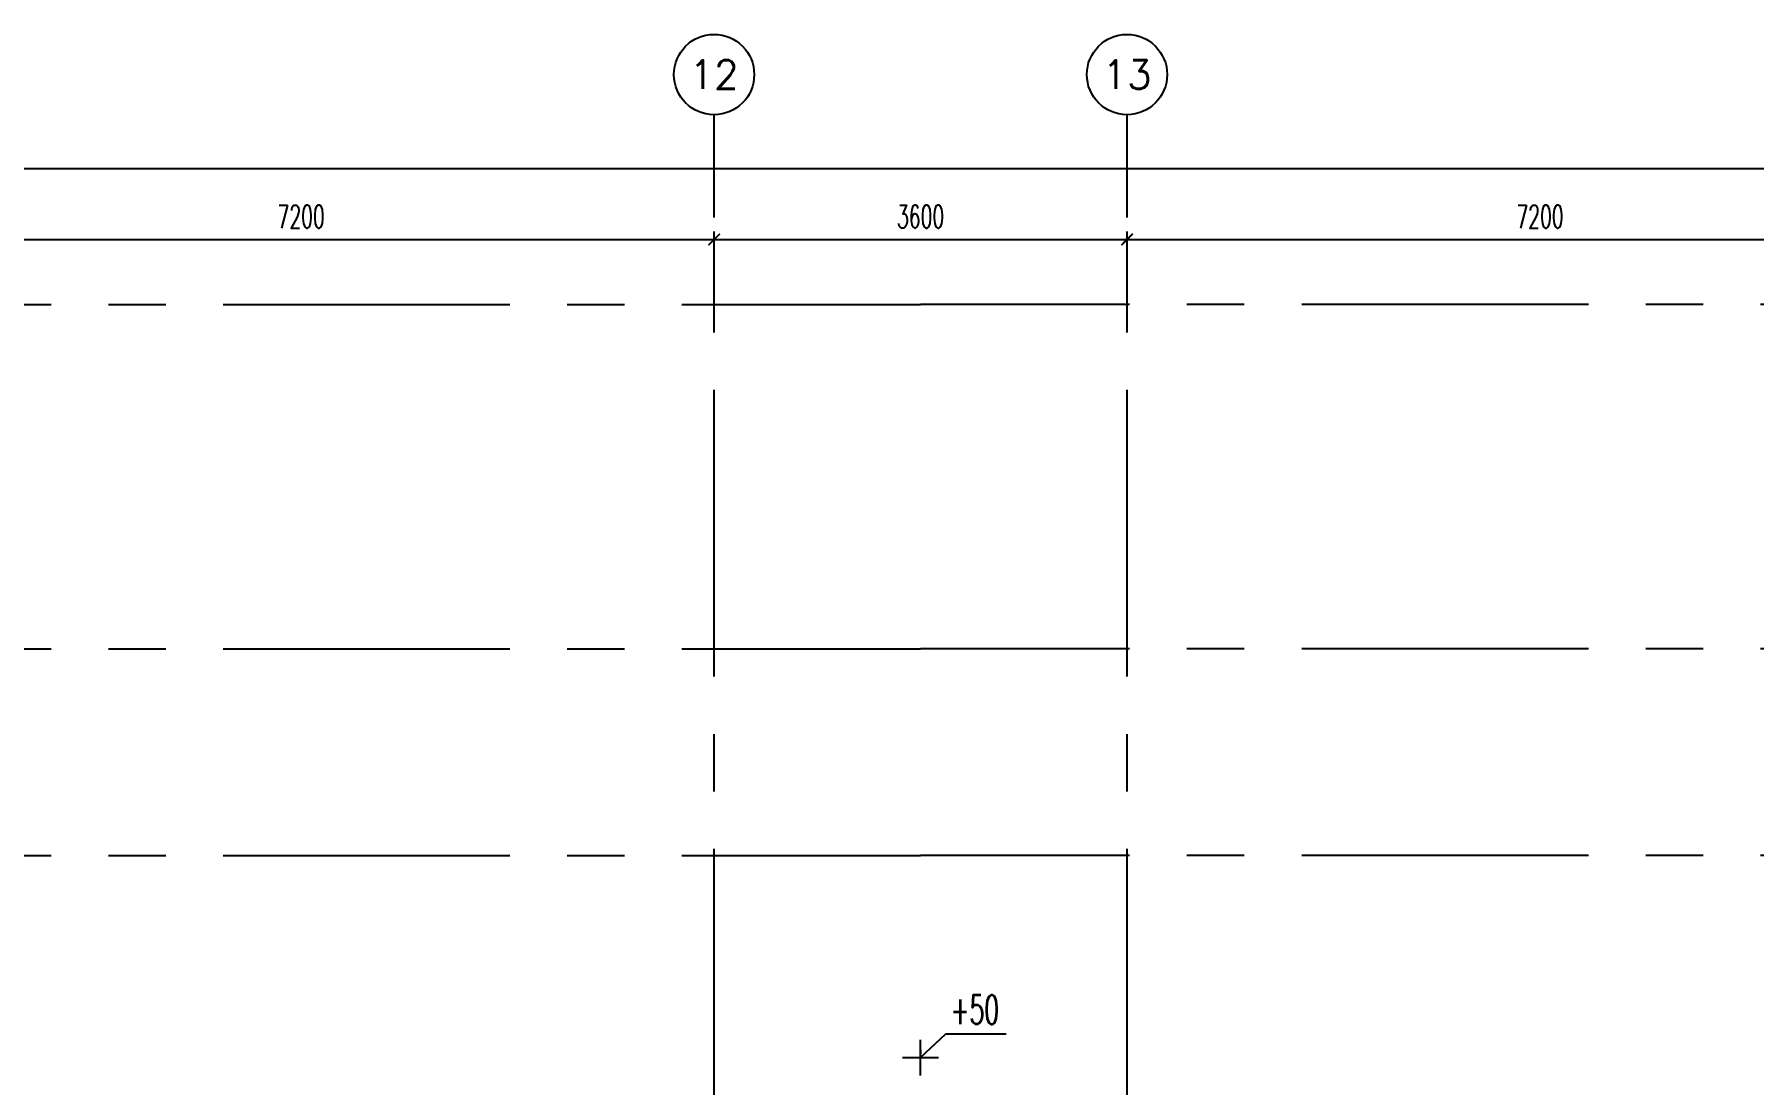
# Model space of a CAD drawing. Extents: x 417866.9 to 417960.2, y 43448 to 43538.2.
# Drawn here: x 417881.97 to 417896.96, y 43529.1 to 43538.25 of the extents above; entities that cross this region are included whole.
import ezdxf
from ezdxf.enums import TextEntityAlignment as Align

# ---------------------------------------------------------------- set-up
doc = ezdxf.new("R2010")
doc.units = 0
doc.header["$MEASUREMENT"] = 0
doc.header["$PDMODE"] = 3
doc.header["$PDSIZE"] = 0.1
doc.linetypes.add('CENTERX2', pattern=[4, 2.5, -0.5, 0.5, -0.5])
doc.layers.get('0').update_dxf_attribs({"color": 11, "linetype": 'CONTINUOUS'})
doc.layers.get('DEFPOINTS').update_dxf_attribs({"color": 11, "linetype": 'CONTINUOUS'})
for name, color, linetype in [('AX', 11, 'CONTINUOUS'), ('AX-CR', 11, 'CONTINUOUS'), ('AX-DIM', 11, 'CONTINUOUS'), ('AX-TXT', 11, 'CONTINUOUS'), ('AXES', 11, 'CENTERX2'), ('RD-ELEV', 11, 'CONTINUOUS')]:
    doc.layers.add(name, color=color, linetype=linetype)
doc.styles.add('ROMANS', font='ROMANS.shx', dxfattribs={"width": 0.6})
doc.styles.add('S-077', font='simplex.shx', dxfattribs={"width": 0.8})
doc.dimstyles.new('STANDARD in', dxfattribs={"dimtxt": 0.2, "dimasz": 0.1, "dimexe": 0.07, "dimexo": 0.05, "dimgap": 0.1, "dimtad": 1, "dimdec": 0, "dimlfac": 1000, "dimzin": 0, "dimdsep": 46, "dimtxsty": 'ROMANS', "dimblk": 'ARCHTICK', "dimcen": 0.05, "dimdle": 0.05, "dimclrd": 7, "dimclre": 7, "dimclrt": 2, "dimadec": 0, "dimazin": 0, "dimtfac": 1, "dimtdec": 0, "dimtmove": 2, "dimatfit": 3, "dimldrblk": 'ARCHTICK', "dimfxl": 0, "dimtolj": 1, "dimtzin": 0, "dimarcsym": 0})

# ---------------------------------------------------------------- blocks, each defined once
blk = doc.blocks.new('_ARCHTICK')
at = {"color": 0, "linetype": 'ByBlock', "const_width": 0.15}
blk.add_lwpolyline([(-0.5, -0.5), (0.5, 0.5)], dxfattribs=at)
blk = doc.blocks.new('*D162')
at = {"layer": 'AX-DIM', "color": 7, "linetype": 'ByBlock', "lineweight": -2}
for p, q in [((417891.447, 43536.462), (417898.747, 43536.462)), ((417891.497, 43536.112), (417891.497, 43536.532)), ((417898.697, 43536.112), (417898.697, 43536.532))]:
    blk.add_line(p, q, dxfattribs=at)
at = {"layer": 'DEFPOINTS', "color": 0, "linetype": 'ByBlock'}
for p in [(417898.697, 43536.462), (417891.497, 43536.062), (417898.697, 43536.062)]:
    blk.add_point(p, dxfattribs=at)
at = {"layer": 'AX-DIM', "color": 7, "linetype": 'ByBlock', "lineweight": -2, "xscale": 0.1, "yscale": 0.1, "zscale": 0.1, "rotation": 180}
blk.add_blockref('_ARCHTICK', (417891.497, 43536.462), dxfattribs=at)
at = {"layer": 'AX-DIM', "color": 7, "linetype": 'ByBlock', "lineweight": -2, "xscale": 0.1, "yscale": 0.1, "zscale": 0.1}
blk.add_blockref('_ARCHTICK', (417898.697, 43536.462), dxfattribs=at)
at = {"layer": 'AX-DIM', "color": 2, "linetype": 'ByBlock', "insert": (417895.097, 43536.662), "char_height": 0.2, "attachment_point": 5, "style": 'ROMANS'}
blk.add_mtext('\\A1;7200', dxfattribs=at)
blk = doc.blocks.new('AXU')
at = {"layer": 'AX-CR'}
blk.add_circle((0, 350), 350, dxfattribs=at)
at = {"layer": 'AX-TXT', "style": 'ROMANS'}
blk.add_attdef('AX', text='', height=250, dxfattribs=at).set_placement((0, 350), align=Align.MIDDLE)
blk = doc.blocks.new('*D136')
at = {"layer": 'AX-DIM', "color": 7, "lineweight": -2}
for p, q in [((417873.447, 43537.08), (417948.237, 43537.08)), ((417873.497, 43534.597), (417873.497, 43537.15)), ((417948.187, 43524.951), (417948.187, 43537.15))]:
    blk.add_line(p, q, dxfattribs=at)
at = {"layer": 'DEFPOINTS', "color": 0}
for p in [(417948.187, 43537.08), (417873.497, 43534.547), (417948.187, 43524.901)]:
    blk.add_point(p, dxfattribs=at)
at = {"layer": 'AX-DIM', "color": 7, "lineweight": -2, "xscale": 0.1, "yscale": 0.1, "zscale": 0.1, "rotation": 180}
blk.add_blockref('_ARCHTICK', (417873.497, 43537.08), dxfattribs=at)
at = {"layer": 'AX-DIM', "color": 7, "lineweight": -2, "xscale": 0.1, "yscale": 0.1, "zscale": 0.1}
blk.add_blockref('_ARCHTICK', (417948.187, 43537.08), dxfattribs=at)
at = {"layer": 'AX-DIM', "color": 2, "insert": (417910.842, 43537.28), "char_height": 0.2, "attachment_point": 5, "style": 'ROMANS'}
blk.add_mtext('\\A1;74690', dxfattribs=at)
blk = doc.blocks.new('*D160')
at = {"layer": 'AX-DIM', "color": 7, "linetype": 'ByBlock', "lineweight": -2}
for p, q in [((417880.647, 43536.462), (417887.947, 43536.462)), ((417880.697, 43536.112), (417880.697, 43536.532)), ((417887.897, 43536.112), (417887.897, 43536.532))]:
    blk.add_line(p, q, dxfattribs=at)
at = {"layer": 'DEFPOINTS', "color": 0, "linetype": 'ByBlock'}
for p in [(417887.897, 43536.462), (417880.697, 43536.062), (417887.897, 43536.062)]:
    blk.add_point(p, dxfattribs=at)
at = {"layer": 'AX-DIM', "color": 7, "linetype": 'ByBlock', "lineweight": -2, "xscale": 0.1, "yscale": 0.1, "zscale": 0.1, "rotation": 180}
blk.add_blockref('_ARCHTICK', (417880.697, 43536.462), dxfattribs=at)
at = {"layer": 'AX-DIM', "color": 7, "linetype": 'ByBlock', "lineweight": -2, "xscale": 0.1, "yscale": 0.1, "zscale": 0.1}
blk.add_blockref('_ARCHTICK', (417887.897, 43536.462), dxfattribs=at)
at = {"layer": 'AX-DIM', "color": 2, "linetype": 'ByBlock', "insert": (417884.297, 43536.662), "char_height": 0.2, "attachment_point": 5, "style": 'ROMANS'}
blk.add_mtext('\\A1;7200', dxfattribs=at)
blk = doc.blocks.new('*D161')
at = {"layer": 'AX-DIM', "color": 7, "linetype": 'ByBlock', "lineweight": -2}
for p, q in [((417887.847, 43536.462), (417891.547, 43536.462)), ((417887.897, 43536.112), (417887.897, 43536.532)), ((417891.497, 43536.112), (417891.497, 43536.532))]:
    blk.add_line(p, q, dxfattribs=at)
at = {"layer": 'DEFPOINTS', "color": 0, "linetype": 'ByBlock'}
for p in [(417891.497, 43536.462), (417887.897, 43536.062), (417891.497, 43536.062)]:
    blk.add_point(p, dxfattribs=at)
at = {"layer": 'AX-DIM', "color": 7, "linetype": 'ByBlock', "lineweight": -2, "xscale": 0.1, "yscale": 0.1, "zscale": 0.1, "rotation": 180}
blk.add_blockref('_ARCHTICK', (417887.897, 43536.462), dxfattribs=at)
at = {"layer": 'AX-DIM', "color": 7, "linetype": 'ByBlock', "lineweight": -2, "xscale": 0.1, "yscale": 0.1, "zscale": 0.1}
blk.add_blockref('_ARCHTICK', (417891.497, 43536.462), dxfattribs=at)
at = {"layer": 'AX-DIM', "color": 2, "linetype": 'ByBlock', "insert": (417889.697, 43536.662), "char_height": 0.2, "attachment_point": 5, "style": 'ROMANS'}
blk.add_mtext('\\A1;3600', dxfattribs=at)
blk = doc.blocks.new('T&B')
at = {"layer": 'RD-ELEV', "color": 30}
for p, q in [((0, -336), (0, 336)), ((-336, 0), (336, 0))]:
    blk.add_line(p, q, dxfattribs=at)

msp = doc.modelspace()

# ---------------------------------------------------------------- linework, layer by layer
at = {"layer": 'AXES'}
for p, q in [((417887.8966, 43448.6529), (417887.8966, 43537.5491)), ((417891.4966, 43448.6529), (417891.4966, 43537.5491)), ((417867.6171, 43535.8943), (417889.6966, 43535.8943)), ((417959.5194, 43535.8943), (417889.6966, 43535.8943)), ((417867.6171, 43532.8943), (417889.6966, 43532.8943)), ((417959.5194, 43532.8943), (417889.6966, 43532.8943)), ((417867.6171, 43531.0943), (417889.6966, 43531.0943)), ((417959.5194, 43531.0943), (417889.6966, 43531.0943))]:
    msp.add_line(p, q, dxfattribs=at)

# ---------------------------------------------------------------- block references
at = {"layer": 'AX', "xscale": 0.001000000047497451, "yscale": 0.0009999999892897904, "zscale": 0.001}
for p, values in [((417887.8966, 43537.5491), {'AX': '12'}), ((417887.8966, 43537.5491), {'AX': '12'}), ((417891.4966, 43537.5491), {'AX': '13'}), ((417891.4966, 43537.5491), {'AX': '13'})]:
    msp.add_blockref('AXU', p, dxfattribs=at).add_auto_attribs(values)
at = {"layer": 'AXES', "xscale": 0.001000000047497451, "yscale": 0.0009999999892897904, "zscale": 0.001}
for p, values in [((417887.8966, 43537.5491), {'AX': '12'}), ((417887.8966, 43537.5491), {'AX': '12'}), ((417891.4966, 43537.5491), {'AX': '13'}), ((417891.4966, 43537.5491), {'AX': '13'})]:
    msp.add_blockref('AXU', p, dxfattribs=at).add_auto_attribs(values)
at = {"layer": 'RD-ELEV', "xscale": 0.0004642525454983115, "yscale": 0.0004642525454983115, "zscale": 0.000464252552}
msp.add_blockref('T&B', (417889.6966, 43529.3333), dxfattribs=at)

# ---------------------------------------------------------------- texts
at = {"layer": 'RD-ELEV', "color": 3, "style": 'S-077', "width": 0.6}
msp.add_text('+50', height=0.25, dxfattribs=at).set_placement((417889.9574, 43529.6262))

# ---------------------------------------------------------------- dimensions: what is measured, and where the dimension line sits
at = {"layer": 'AX-DIM'}
dim = msp.add_linear_dim(base=(417948.1866, 43537.0798), p1=(417873.4966, 43534.5472), p2=(417948.1866, 43524.9014), dimstyle='STANDARD in', dxfattribs=at)
dim.commit()
dim.dimension.update_dxf_attribs({"geometry": '*D136', "text_midpoint": (417910.8416, 43537.2798)})
at = {"layer": 'AX-DIM', "color": 1, "linetype": 'ByBlock'}
for base, p1, p2, picture, middle in [((417887.8966, 43536.4616), (417880.6966, 43536.0616), (417887.8966, 43536.0616), '*D160', (417884.2966, 43536.6616)), ((417891.4966, 43536.4616), (417887.8966, 43536.0616), (417891.4966, 43536.0616), '*D161', (417889.6966, 43536.6616)), ((417898.6966, 43536.4616), (417891.4966, 43536.0616), (417898.6966, 43536.0616), '*D162', (417895.0966, 43536.6616))]:
    dim = msp.add_linear_dim(base=base, p1=p1, p2=p2, dimstyle='STANDARD in', dxfattribs=at)
    dim.commit()
    dim.dimension.update_dxf_attribs({"geometry": picture, "text_midpoint": middle})

# ---------------------------------------------------------------- leaders
at = {"layer": 'RD-ELEV', "color": 9}
msp.add_leader([(417889.6966, 43529.3333), (417889.9184, 43529.5412), (417890.4431, 43529.5412)], dimstyle='STANDARD in', dxfattribs=at)

doc.saveas('drawing.dxf')
